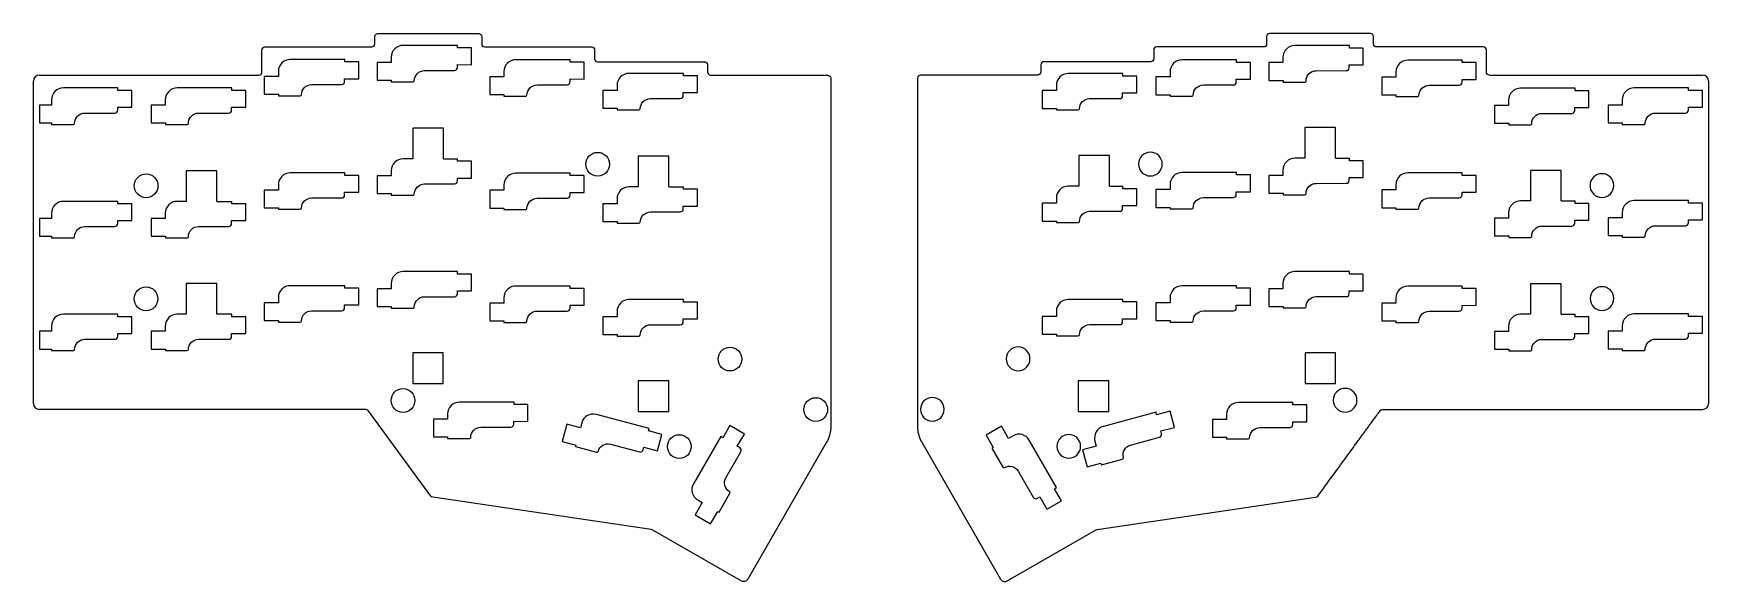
# Model space of a CAD drawing. Header units: millimetres. Extents: x -141 to 141, y -59 to 33.
import ezdxf

# ---------------------------------------------------------------- set-up
doc = ezdxf.new("R2010")
doc.units = ezdxf.units.MM
doc.layers.get('0').update_dxf_attribs({"linetype": 'CONTINUOUS'})

msp = doc.modelspace()

# ---------------------------------------------------------------- linework, layer by layer
for p, q in [((-83.64, 31.38), (-83.64, 32.63)), ((-83.14, 33.13), (-66.14, 33.13)), ((-69.69, 31.13), (-78.87, 31.13)), ((-69.69, 30.71), (-69.69, 31.13)), ((-65.64, 32.63), (-65.64, 31.38)), ((66.5, 32.63), (66.5, 31.38)), ((84, 33.13), (67, 33.13)), ((80.43, 31.11), (71.25, 31.11)), ((80.43, 30.69), (80.43, 31.11)), ((84.5, 31.38), (84.5, 32.63)), ((-102.64, 26.63), (-102.64, 30.38)), ((-102.14, 30.88), (-84.14, 30.88)), ((-88.69, 28.76), (-97.87, 28.76)), ((-88.69, 28.35), (-88.69, 28.76)), ((-86.34, 28.35), (-88.69, 28.35)), ((-86.34, 25.52), (-86.34, 28.35)), ((-80.87, 28.25), (-83.25, 28.25)), ((-83.25, 28.25), (-83.25, 25.27)), ((-80.87, 29.13), (-80.87, 28.25)), ((-67.34, 30.71), (-69.69, 30.71)), ((-67.34, 27.89), (-67.34, 30.71)), ((-65.14, 30.88), (-47.13, 30.88)), ((-50.73, 28.72), (-59.91, 28.72)), ((-50.73, 28.3), (-50.73, 28.72)), ((-48.38, 28.3), (-50.73, 28.3)), ((-48.38, 25.47), (-48.38, 28.3)), ((-46.63, 30.38), (-46.63, 28.88)), ((-46.13, 28.38), (-28.13, 28.38)), ((47, 28.38), (28.99, 28.38)), ((47.5, 30.38), (47.5, 28.88)), ((66, 30.88), (48, 30.88)), ((61.43, 28.7), (52.25, 28.7)), ((61.43, 28.28), (61.43, 28.7)), ((63.78, 28.28), (61.43, 28.28)), ((63.78, 25.46), (63.78, 28.28)), ((69.25, 28.23), (66.87, 28.23)), ((66.87, 28.23), (66.87, 25.24)), ((69.25, 29.11), (69.25, 28.23)), ((82.78, 30.69), (80.43, 30.69)), ((82.78, 27.86), (82.78, 30.69)), ((103, 30.88), (85, 30.88)), ((99.44, 28.65), (90.26, 28.65)), ((99.44, 28.23), (99.44, 28.65)), ((101.78, 28.23), (99.44, 28.23)), ((101.78, 25.41), (101.78, 28.23)), ((103.5, 26.63), (103.5, 30.38)), ((-140.09, 26.13), (-103.14, 26.13)), ((-102.25, 25.88), (-102.25, 22.9)), ((-99.87, 25.88), (-102.25, 25.88)), ((-99.87, 26.76), (-99.87, 25.88)), ((-88.73, 25.53), (-86.34, 25.52)), ((-88.72, 25.05), (-88.73, 25.53)), ((-75.26, 26.9), (-70.21, 26.91)), ((-69.72, 27.42), (-69.72, 27.9)), ((-69.72, 27.9), (-67.34, 27.89)), ((-64.29, 25.84), (-64.29, 22.85)), ((-61.91, 25.84), (-64.29, 25.84)), ((-61.91, 26.72), (-61.91, 25.84)), ((-50.76, 25), (-50.76, 25.48)), ((-50.76, 25.48), (-48.38, 25.47)), ((-31.67, 26.42), (-40.85, 26.42)), ((-31.67, 26), (-31.67, 26.42)), ((-29.32, 26), (-31.67, 26)), ((-29.32, 23.18), (-29.32, 26)), ((-27.63, 27.88), (-27.63, 26.65)), ((-27.13, 26.12), (-7.38, 26.12)), ((-6.88, 25.62), (-6.88, -33.34)), ((7.74, 25.62), (7.74, -33.34)), ((27.99, 26.12), (8.24, 26.12)), ((28.49, 27.88), (28.49, 26.65)), ((42.28, 26.4), (33.1, 26.4)), ((42.28, 25.98), (42.28, 26.4)), ((44.63, 25.98), (42.28, 25.98)), ((44.63, 23.16), (44.63, 25.98)), ((50.25, 25.82), (47.87, 25.82)), ((47.87, 25.82), (47.87, 22.84)), ((50.25, 26.7), (50.25, 25.82)), ((61.39, 25.47), (63.78, 25.46)), ((61.4, 24.99), (61.39, 25.47)), ((74.86, 26.88), (79.91, 26.89)), ((80.4, 27.88), (82.78, 27.86)), ((80.4, 27.39), (80.4, 27.88)), ((88.26, 25.77), (85.88, 25.77)), ((85.88, 25.77), (85.88, 22.79)), ((88.26, 26.65), (88.26, 25.77)), ((99.41, 24.94), (99.4, 25.42)), ((99.4, 25.42), (101.78, 25.41)), ((104, 26.13), (139.89, 26.13)), ((-141.09, -29.12), (-141.09, 25.13)), ((-126.88, 23.97), (-136.06, 23.97)), ((-126.88, 23.55), (-126.88, 23.97)), ((-124.54, 23.55), (-126.88, 23.55)), ((-124.54, 20.73), (-124.54, 23.55)), ((-107.72, 23.97), (-116.9, 23.97)), ((-107.72, 23.55), (-107.72, 23.97)), ((-105.37, 23.55), (-107.72, 23.55)), ((-105.37, 20.73), (-105.37, 23.55)), ((-102.25, 22.9), (-99.86, 22.9)), ((-99.86, 22.9), (-99.86, 22.63)), ((-99.86, 22.63), (-96.18, 22.63)), ((-94.27, 24.54), (-89.22, 24.55)), ((-83.25, 25.27), (-80.86, 25.27)), ((-80.86, 25.27), (-80.86, 25)), ((-80.86, 25), (-77.18, 25)), ((-64.29, 22.85), (-61.9, 22.85)), ((-61.9, 22.85), (-61.9, 22.58)), ((-61.9, 22.58), (-58.22, 22.58)), ((-56.3, 24.49), (-51.26, 24.5)), ((-42.85, 23.54), (-45.23, 23.54)), ((-45.23, 23.54), (-45.23, 20.56)), ((-42.85, 24.42), (-42.85, 23.54)), ((-31.7, 23.19), (-29.32, 23.18)), ((-31.7, 22.71), (-31.7, 23.19)), ((28.72, 23.52), (28.72, 20.54)), ((31.1, 23.52), (28.72, 23.52)), ((31.1, 24.4), (31.1, 23.52)), ((42.25, 22.69), (42.25, 23.17)), ((42.25, 23.17), (44.63, 23.16)), ((47.87, 22.84), (50.26, 22.84)), ((50.26, 22.84), (50.26, 22.57)), ((50.26, 22.57), (53.94, 22.57)), ((55.85, 24.48), (60.9, 24.48)), ((66.87, 25.24), (69.26, 25.24)), ((69.26, 25.24), (69.26, 24.97)), ((69.26, 24.97), (72.94, 24.97)), ((85.88, 22.79), (88.27, 22.79)), ((88.27, 22.79), (88.27, 22.52)), ((93.86, 24.43), (98.91, 24.43)), ((118.42, 23.92), (109.24, 23.92)), ((118.42, 23.5), (118.42, 23.92)), ((120.77, 23.5), (118.42, 23.5)), ((120.77, 20.67), (120.77, 23.5)), ((137.54, 23.97), (128.36, 23.97)), ((137.54, 23.55), (137.54, 23.97)), ((139.89, 23.55), (137.54, 23.55)), ((139.89, 20.73), (139.89, 23.55)), ((140.89, 25.13), (140.89, -29.12)), ((-140.09, 21.09), (-140.09, 18.11)), ((-138.06, 21.09), (-140.09, 21.09)), ((-138.06, 21.97), (-138.06, 21.09)), ((-132.46, 19.74), (-127.41, 19.75)), ((-126.91, 20.26), (-126.92, 20.74)), ((-126.92, 20.74), (-124.54, 20.73)), ((-118.9, 21.09), (-121.28, 21.09)), ((-121.28, 21.09), (-121.28, 18.11)), ((-118.9, 21.97), (-118.9, 21.09)), ((-113.29, 19.74), (-108.25, 19.75)), ((-107.75, 20.26), (-107.75, 20.74)), ((-107.75, 20.74), (-105.37, 20.73)), ((-45.23, 20.56), (-42.84, 20.56)), ((-42.84, 20.56), (-42.84, 20.28)), ((-42.84, 20.28), (-39.16, 20.28)), ((-37.24, 22.19), (-32.2, 22.2)), ((28.72, 20.54), (31.11, 20.54)), ((31.11, 20.54), (31.11, 20.27)), ((31.11, 20.27), (34.79, 20.27)), ((36.71, 22.18), (41.75, 22.18)), ((88.27, 22.52), (91.95, 22.52)), ((107.24, 21.04), (104.86, 21.04)), ((104.86, 21.04), (104.86, 18.05)), ((107.24, 21.92), (107.24, 21.04)), ((118.39, 20.2), (118.39, 20.69)), ((118.39, 20.69), (120.77, 20.67)), ((126.36, 21.09), (123.98, 21.09)), ((123.98, 21.09), (123.98, 18.11)), ((126.36, 21.97), (126.36, 21.09)), ((131.97, 19.74), (137.02, 19.75)), ((137.51, 20.26), (137.51, 20.74)), ((137.51, 20.74), (139.89, 20.73)), ((-140.09, 18.11), (-138.05, 18.11)), ((-138.05, 18.11), (-138.05, 17.84)), ((-138.05, 17.84), (-134.37, 17.84)), ((-121.28, 18.11), (-118.89, 18.11)), ((-118.89, 18.11), (-118.89, 17.84)), ((-118.89, 17.84), (-115.21, 17.84)), ((-77.23, 17.2), (-77.23, 12.05)), ((-72.08, 17.2), (-77.23, 17.2)), ((-72.08, 12.05), (-72.08, 17.2)), ((72.95, 17.3), (72.95, 12.15)), ((78.1, 17.3), (72.95, 17.3)), ((78.1, 12.15), (78.1, 17.3)), ((104.86, 18.05), (107.25, 18.05)), ((107.25, 18.05), (107.25, 17.78)), ((107.25, 17.78), (110.93, 17.78)), ((112.85, 19.69), (117.89, 19.7)), ((123.98, 18.11), (126.37, 18.11)), ((126.37, 18.11), (126.37, 17.84)), ((126.37, 17.84), (130.05, 17.84)), ((-77.23, 12.05), (-78.87, 12.05)), ((-72.08, 12.05), (-69.69, 12.05)), ((-69.69, 11.63), (-69.69, 12.05)), ((-67.34, 11.63), (-69.69, 11.63)), ((-67.34, 8.81), (-67.34, 11.63)), ((-34.13, 12.49), (-39.28, 12.49)), ((-39.28, 12.49), (-39.28, 7.34)), ((-34.13, 7.34), (-34.13, 12.49)), ((34.89, 12.59), (34.89, 7.44)), ((40.04, 12.59), (34.89, 12.59)), ((40.04, 7.44), (40.04, 12.59)), ((72.95, 12.15), (71.25, 12.15)), ((78.1, 12.15), (80.43, 12.15)), ((80.43, 11.73), (80.43, 12.15)), ((82.78, 11.73), (80.43, 11.73)), ((82.78, 8.91), (82.78, 11.73)), ((-115.39, 10.04), (-115.39, 4.89)), ((-110.24, 10.04), (-115.39, 10.04)), ((-110.24, 4.89), (-110.24, 10.04)), ((-88.69, 9.68), (-97.87, 9.68)), ((-88.69, 9.26), (-88.69, 9.68)), ((-86.34, 9.26), (-88.69, 9.26)), ((-86.34, 6.44), (-86.34, 9.26)), ((-83.25, 9.17), (-83.25, 6.19)), ((-80.87, 9.17), (-83.25, 9.17)), ((-80.87, 10.05), (-80.87, 9.17)), ((-69.72, 8.82), (-67.34, 8.81)), ((-69.72, 8.34), (-69.72, 8.82)), ((-50.73, 9.64), (-59.91, 9.64)), ((-50.73, 9.22), (-50.73, 9.64)), ((-48.38, 9.22), (-50.73, 9.22)), ((-48.38, 6.39), (-48.38, 9.22)), ((61.43, 9.74), (52.25, 9.74)), ((61.43, 9.33), (61.43, 9.74)), ((63.78, 9.33), (61.43, 9.33)), ((63.78, 6.5), (63.78, 9.33)), ((66.87, 9.27), (66.87, 6.29)), ((69.25, 9.27), (66.87, 9.27)), ((69.25, 10.15), (69.25, 9.27)), ((80.4, 8.44), (80.4, 8.92)), ((80.4, 8.92), (82.78, 8.91)), ((99.44, 9.69), (90.26, 9.69)), ((99.44, 9.27), (99.44, 9.69)), ((101.78, 9.27), (99.44, 9.27)), ((101.78, 6.45), (101.78, 9.27)), ((116.07, 10.11), (110.92, 10.11)), ((110.92, 10.11), (110.92, 4.96)), ((116.07, 4.96), (116.07, 10.11)), ((-102.25, 6.8), (-102.25, 3.82)), ((-99.87, 6.8), (-102.25, 6.8)), ((-99.87, 7.68), (-99.87, 6.8)), ((-88.73, 6.45), (-86.34, 6.44)), ((-88.72, 5.97), (-88.73, 6.45)), ((-83.25, 6.19), (-80.86, 6.19)), ((-80.86, 6.19), (-80.86, 5.92)), ((-80.86, 5.92), (-77.18, 5.92)), ((-75.26, 7.82), (-70.21, 7.83)), ((-61.91, 6.76), (-64.29, 6.76)), ((-64.29, 6.76), (-64.29, 3.77)), ((-61.91, 7.64), (-61.91, 6.76)), ((-50.76, 6.4), (-48.38, 6.39)), ((-50.76, 5.92), (-50.76, 6.4)), ((-39.28, 7.34), (-40.85, 7.34)), ((-34.13, 7.34), (-31.67, 7.34)), ((-31.67, 6.92), (-31.67, 7.34)), ((-29.32, 6.92), (-31.67, 6.92)), ((-29.32, 4.1), (-29.32, 6.92)), ((34.89, 7.44), (33.1, 7.44)), ((40.04, 7.44), (42.28, 7.44)), ((42.28, 7.02), (42.28, 7.44)), ((44.63, 7.02), (42.28, 7.02)), ((44.63, 4.2), (44.63, 7.02)), ((50.25, 6.86), (47.87, 6.86)), ((47.87, 6.86), (47.87, 3.88)), ((50.25, 7.74), (50.25, 6.86)), ((61.4, 6.03), (61.39, 6.51)), ((61.39, 6.51), (63.78, 6.5)), ((66.87, 6.29), (69.26, 6.29)), ((69.26, 6.29), (69.26, 6.01)), ((69.26, 6.01), (72.94, 6.01)), ((74.86, 7.92), (79.91, 7.93)), ((88.26, 6.81), (85.88, 6.81)), ((85.88, 6.81), (85.88, 3.83)), ((88.26, 7.69), (88.26, 6.81)), ((99.4, 6.46), (101.78, 6.45)), ((99.41, 5.98), (99.4, 6.46)), ((-138.06, 2.89), (-138.06, 2.01)), ((-126.88, 4.89), (-136.06, 4.89)), ((-126.88, 4.47), (-126.88, 4.89)), ((-124.54, 4.47), (-126.88, 4.47)), ((-124.54, 1.65), (-124.54, 4.47)), ((-118.9, 2.89), (-118.9, 2.01)), ((-115.39, 4.89), (-116.9, 4.89)), ((-110.24, 4.89), (-107.72, 4.89)), ((-107.72, 4.47), (-107.72, 4.89)), ((-105.37, 4.47), (-107.72, 4.47)), ((-105.37, 1.65), (-105.37, 4.47)), ((-102.25, 3.82), (-99.86, 3.82)), ((-99.86, 3.82), (-99.86, 3.55)), ((-99.86, 3.55), (-96.18, 3.55)), ((-94.27, 5.46), (-89.22, 5.47)), ((-64.29, 3.77), (-61.9, 3.77)), ((-61.9, 3.77), (-61.9, 3.5)), ((-61.9, 3.5), (-58.22, 3.5)), ((-56.3, 5.41), (-51.26, 5.42)), ((-45.23, 4.46), (-45.23, 1.48)), ((-42.85, 4.46), (-45.23, 4.46)), ((-42.85, 5.34), (-42.85, 4.46)), ((-37.24, 3.11), (-32.2, 3.12)), ((-31.7, 3.63), (-31.7, 4.11)), ((-31.7, 4.11), (-29.32, 4.1)), ((28.72, 4.56), (28.72, 1.58)), ((31.1, 4.56), (28.72, 4.56)), ((31.1, 5.44), (31.1, 4.56)), ((36.71, 3.22), (41.75, 3.22)), ((42.25, 4.21), (44.63, 4.2)), ((42.25, 3.73), (42.25, 4.21)), ((47.87, 3.88), (50.26, 3.88)), ((50.26, 3.88), (50.26, 3.61)), ((50.26, 3.61), (53.94, 3.61)), ((55.85, 5.52), (60.9, 5.53)), ((85.88, 3.83), (88.27, 3.83)), ((88.27, 3.83), (88.27, 3.56)), ((88.27, 3.56), (91.95, 3.56)), ((93.86, 5.47), (98.91, 5.48)), ((107.24, 2.96), (107.24, 2.08)), ((110.92, 4.96), (109.24, 4.96)), ((116.07, 4.96), (118.42, 4.96)), ((118.42, 4.54), (118.42, 4.96)), ((120.77, 4.54), (118.42, 4.54)), ((120.77, 1.72), (120.77, 4.54)), ((126.36, 3.01), (126.36, 2.13)), ((137.54, 5.01), (128.36, 5.01)), ((137.54, 4.59), (137.54, 5.01)), ((139.89, 4.59), (137.54, 4.59)), ((139.89, 1.77), (139.89, 4.59)), ((-140.09, 2.01), (-140.09, -0.97)), ((-138.06, 2.01), (-140.09, 2.01)), ((-132.46, 0.66), (-127.41, 0.67)), ((-126.92, 1.66), (-124.54, 1.65)), ((-126.91, 1.18), (-126.92, 1.66)), ((-118.9, 2.01), (-121.28, 2.01)), ((-121.28, 2.01), (-121.28, -0.97)), ((-113.29, 0.66), (-108.25, 0.67)), ((-107.75, 1.18), (-107.75, 1.66)), ((-107.75, 1.66), (-105.37, 1.65)), ((-45.23, 1.48), (-42.84, 1.48)), ((-42.84, 1.48), (-42.84, 1.2)), ((-42.84, 1.2), (-39.16, 1.2)), ((28.72, 1.58), (31.11, 1.58)), ((31.11, 1.58), (31.11, 1.31)), ((31.11, 1.31), (34.79, 1.31)), ((104.86, 2.08), (104.86, -0.9)), ((107.24, 2.08), (104.86, 2.08)), ((112.85, 0.73), (117.89, 0.74)), ((118.39, 1.73), (120.77, 1.72)), ((118.39, 1.25), (118.39, 1.73)), ((123.98, 2.13), (123.98, -0.85)), ((126.36, 2.13), (123.98, 2.13)), ((131.97, 0.79), (137.02, 0.79)), ((137.51, 1.3), (137.51, 1.78)), ((137.51, 1.78), (139.89, 1.77)), ((-140.09, -0.97), (-138.05, -0.97)), ((-138.05, -0.97), (-138.05, -1.24)), ((-138.05, -1.24), (-134.37, -1.24)), ((-121.28, -0.97), (-118.89, -0.97)), ((-118.89, -0.97), (-118.89, -1.24)), ((-118.89, -1.24), (-115.21, -1.24)), ((104.86, -0.9), (107.25, -0.9)), ((107.25, -0.9), (107.25, -1.18)), ((107.25, -1.18), (110.93, -1.18)), ((123.98, -0.85), (126.37, -0.85)), ((126.37, -0.85), (126.37, -1.12)), ((126.37, -1.12), (130.05, -1.12)), ((-69.69, -6.93), (-78.87, -6.93)), ((-69.69, -7.35), (-69.69, -6.93)), ((-67.34, -7.35), (-69.69, -7.35)), ((-67.34, -10.18), (-67.34, -7.35)), ((80.43, -6.92), (71.25, -6.92)), ((80.43, -7.34), (80.43, -6.92)), ((82.78, -7.34), (80.43, -7.34)), ((82.78, -10.16), (82.78, -7.34)), ((-115.4, -8.94), (-115.4, -14.09)), ((-110.25, -8.94), (-115.4, -8.94)), ((-110.25, -14.09), (-110.25, -8.94)), ((-88.69, -9.3), (-97.87, -9.3)), ((-88.69, -9.72), (-88.69, -9.3)), ((-86.34, -9.72), (-88.69, -9.72)), ((-86.34, -12.54), (-86.34, -9.72)), ((-83.25, -9.81), (-83.25, -12.8)), ((-80.87, -9.81), (-83.25, -9.81)), ((-80.87, -8.93), (-80.87, -9.81)), ((-75.26, -11.16), (-70.21, -11.15)), ((-69.72, -10.16), (-67.34, -10.18)), ((-69.72, -10.65), (-69.72, -10.16)), ((-50.73, -9.35), (-59.91, -9.35)), ((-50.73, -9.77), (-50.73, -9.35)), ((-48.38, -9.77), (-50.73, -9.77)), ((-48.38, -12.59), (-48.38, -9.77)), ((61.43, -9.32), (52.25, -9.32)), ((61.43, -9.74), (61.43, -9.32)), ((63.78, -9.74), (61.43, -9.74)), ((63.78, -12.56), (63.78, -9.74)), ((69.25, -9.8), (66.87, -9.8)), ((66.87, -9.8), (66.87, -12.78)), ((69.25, -8.92), (69.25, -9.8)), ((74.86, -11.14), (79.91, -11.14)), ((80.4, -10.15), (82.78, -10.16)), ((80.4, -10.63), (80.4, -10.15)), ((99.44, -9.37), (90.26, -9.37)), ((99.44, -9.79), (99.44, -9.37)), ((101.78, -9.79), (99.44, -9.79)), ((101.78, -12.61), (101.78, -9.79)), ((110.93, -8.96), (110.93, -14.11)), ((116.08, -8.96), (110.93, -8.96)), ((116.08, -14.11), (116.08, -8.96)), ((-126.88, -14.09), (-136.06, -14.09)), ((-126.88, -14.51), (-126.88, -14.09)), ((-115.4, -14.09), (-116.9, -14.09)), ((-107.72, -14.09), (-110.25, -14.09)), ((-107.72, -14.51), (-107.72, -14.09)), ((-99.87, -12.18), (-102.25, -12.18)), ((-102.25, -12.18), (-102.25, -15.16)), ((-99.87, -11.3), (-99.87, -12.18)), ((-94.27, -13.53), (-89.22, -13.52)), ((-88.73, -12.53), (-86.34, -12.54)), ((-88.72, -13.01), (-88.73, -12.53)), ((-83.25, -12.8), (-80.86, -12.8)), ((-80.86, -12.8), (-80.86, -13.07)), ((-80.86, -13.07), (-77.18, -13.07)), ((-64.29, -12.23), (-64.29, -15.21)), ((-61.91, -12.23), (-64.29, -12.23)), ((-61.91, -11.35), (-61.91, -12.23)), ((-56.3, -13.57), (-51.26, -13.57)), ((-50.76, -12.58), (-48.38, -12.59)), ((-50.76, -13.06), (-50.76, -12.58)), ((-42.85, -13.64), (-42.85, -14.52)), ((-31.67, -11.64), (-40.85, -11.64)), ((-31.67, -12.06), (-31.67, -11.64)), ((-29.32, -12.06), (-31.67, -12.06)), ((-29.32, -14.89), (-29.32, -12.06)), ((31.1, -13.62), (31.1, -14.5)), ((42.28, -11.62), (33.1, -11.62)), ((42.28, -12.04), (42.28, -11.62)), ((44.63, -12.04), (42.28, -12.04)), ((44.63, -14.86), (44.63, -12.04)), ((50.25, -12.2), (47.87, -12.2)), ((47.87, -12.2), (47.87, -15.18)), ((50.25, -11.32), (50.25, -12.2)), ((55.85, -13.55), (60.9, -13.54)), ((61.39, -12.55), (63.78, -12.56)), ((61.4, -13.03), (61.39, -12.55)), ((66.87, -12.78), (69.26, -12.78)), ((69.26, -12.78), (69.26, -13.05)), ((69.26, -13.05), (72.94, -13.05)), ((85.88, -12.25), (85.88, -15.23)), ((88.26, -12.25), (85.88, -12.25)), ((88.26, -11.37), (88.26, -12.25)), ((93.86, -13.6), (98.91, -13.59)), ((99.4, -12.6), (101.78, -12.61)), ((99.41, -13.08), (99.4, -12.6)), ((137.54, -14.05), (128.36, -14.05)), ((137.54, -14.47), (137.54, -14.05)), ((-138.06, -16.09), (-138.06, -16.97)), ((-124.54, -14.51), (-126.88, -14.51)), ((-124.54, -17.34), (-124.54, -14.51)), ((-118.9, -16.09), (-118.9, -16.97)), ((-105.37, -14.51), (-107.72, -14.51)), ((-105.37, -17.34), (-105.37, -14.51)), ((-102.25, -15.16), (-99.86, -15.16)), ((-99.86, -15.16), (-99.86, -15.43)), ((-99.86, -15.43), (-96.18, -15.43)), ((-64.29, -15.21), (-61.9, -15.21)), ((-61.9, -15.21), (-61.9, -15.48)), ((-61.9, -15.48), (-58.22, -15.48)), ((-45.23, -14.52), (-45.23, -17.51)), ((-42.85, -14.52), (-45.23, -14.52)), ((-37.24, -15.87), (-32.2, -15.86)), ((-31.7, -14.88), (-29.32, -14.89)), ((-31.7, -15.36), (-31.7, -14.88)), ((28.72, -14.5), (28.72, -17.48)), ((31.1, -14.5), (28.72, -14.5)), ((36.71, -15.85), (41.75, -15.84)), ((42.25, -15.33), (42.25, -14.85)), ((42.25, -14.85), (44.63, -14.86)), ((47.87, -15.18), (50.26, -15.18)), ((50.26, -15.18), (50.26, -15.46)), ((50.26, -15.46), (53.94, -15.46)), ((85.88, -15.23), (88.27, -15.23)), ((88.27, -15.23), (88.27, -15.51)), ((88.27, -15.51), (91.95, -15.51)), ((107.24, -16.11), (107.24, -16.99)), ((110.93, -14.11), (109.24, -14.11)), ((116.08, -14.11), (118.42, -14.11)), ((118.42, -14.53), (118.42, -14.11)), ((120.77, -14.53), (118.42, -14.53)), ((120.77, -17.35), (120.77, -14.53)), ((126.36, -16.05), (126.36, -16.93)), ((139.89, -14.47), (137.54, -14.47)), ((139.89, -17.3), (139.89, -14.47)), ((-140.09, -16.97), (-140.09, -19.95)), ((-138.06, -16.97), (-140.09, -16.97)), ((-132.46, -18.32), (-127.41, -18.31)), ((-126.91, -17.81), (-126.92, -17.32)), ((-126.92, -17.32), (-124.54, -17.34)), ((-121.28, -16.97), (-121.28, -19.95)), ((-118.9, -16.97), (-121.28, -16.97)), ((-113.29, -18.32), (-108.25, -18.31)), ((-107.75, -17.32), (-105.37, -17.34)), ((-107.75, -17.81), (-107.75, -17.32)), ((-45.23, -17.51), (-42.84, -17.51)), ((-42.84, -17.51), (-42.84, -17.78)), ((-42.84, -17.78), (-39.16, -17.78)), ((28.72, -17.48), (31.11, -17.48)), ((31.11, -17.48), (31.11, -17.76)), ((31.11, -17.76), (34.79, -17.76)), ((104.86, -16.99), (104.86, -19.97)), ((107.24, -16.99), (104.86, -16.99)), ((112.85, -18.33), (117.89, -18.33)), ((118.39, -17.34), (120.77, -17.35)), ((118.39, -17.82), (118.39, -17.34)), ((123.98, -16.93), (123.98, -19.91)), ((126.36, -16.93), (123.98, -16.93)), ((131.97, -18.28), (137.02, -18.27)), ((137.51, -17.77), (137.51, -17.28)), ((137.51, -17.28), (139.89, -17.3)), ((-140.09, -19.95), (-138.05, -19.95)), ((-138.05, -19.95), (-138.05, -20.23)), ((-138.05, -20.23), (-134.37, -20.23)), ((-121.28, -19.95), (-118.89, -19.95)), ((-118.89, -19.95), (-118.89, -20.23)), ((-118.89, -20.23), (-115.21, -20.23)), ((104.86, -19.97), (107.25, -19.97)), ((107.25, -19.97), (107.25, -20.24)), ((107.25, -20.24), (110.93, -20.24)), ((123.98, -19.91), (126.37, -19.91)), ((126.37, -19.91), (126.37, -20.19)), ((126.37, -20.19), (130.05, -20.19)), ((-85.14, -30.12), (-140.09, -30.12)), ((-84.78, -30.27), (-74.24, -44.72)), ((-71.38, -30.89), (-71.38, -31.77)), ((-60.2, -28.89), (-69.38, -28.89)), ((-60.2, -29.31), (-60.2, -28.89)), ((-57.85, -29.31), (-60.2, -29.31)), ((-57.85, -32.13), (-57.85, -29.31)), ((-37.47, -33.33), (-46.34, -30.96)), ((47.88, -30.6), (39.02, -32.98)), ((47.99, -31.01), (47.88, -30.6)), ((50.26, -30.4), (47.99, -31.01)), ((50.99, -33.13), (50.26, -30.4)), ((59.75, -30.95), (59.75, -31.83)), ((70.93, -28.95), (61.75, -28.95)), ((70.93, -29.37), (70.93, -28.95)), ((73.28, -29.37), (70.93, -29.37)), ((73.28, -32.19), (73.28, -29.37)), ((86, -30.12), (139.89, -30.12)), ((-73.76, -31.77), (-73.76, -34.75)), ((-71.38, -31.77), (-73.76, -31.77)), ((-65.77, -33.11), (-60.73, -33.11)), ((-60.23, -32.12), (-57.85, -32.13)), ((-60.23, -32.6), (-60.23, -32.12)), ((-51.32, -32.61), (-52.09, -35.49)), ((-49.02, -33.22), (-51.32, -32.61)), ((-48.79, -32.37), (-49.02, -33.22)), ((-37.58, -33.74), (-37.47, -33.33)), ((-35.32, -34.35), (-37.58, -33.74)), ((-23.87, -32.84), (-25.04, -34.88)), ((-21.42, -34.26), (-23.87, -32.84)), ((21.87, -32.93), (19.28, -34.42)), ((23.06, -35), (21.87, -32.93)), ((48.69, -33.73), (50.99, -33.13)), ((48.82, -34.19), (48.69, -33.73)), ((59.75, -31.83), (57.37, -31.83)), ((57.37, -31.83), (57.37, -34.81)), ((65.36, -33.18), (70.4, -33.17)), ((70.9, -32.66), (70.9, -32.18)), ((70.9, -32.18), (73.28, -32.19)), ((-73.76, -34.75), (-71.37, -34.75)), ((-71.37, -34.75), (-71.37, -35.02)), ((-71.37, -35.02), (-67.69, -35.02)), ((-52.09, -35.49), (-49.78, -36.11)), ((-49.78, -36.11), (-49.85, -36.37)), ((-49.85, -36.37), (-46.3, -37.32)), ((-43.95, -35.97), (-39.08, -37.27)), ((-38.46, -36.91), (-38.34, -36.45)), ((-38.34, -36.45), (-36.05, -37.07)), ((-36.05, -37.07), (-35.32, -34.35)), ((-25.4, -34.67), (-29.99, -42.62)), ((-25.04, -34.88), (-25.4, -34.67)), ((-22.62, -36.31), (-21.42, -34.26)), ((-22.2, -36.55), (-22.62, -36.31)), ((-7.6, -35.64), (-20.83, -58.68)), ((8.46, -35.64), (21.69, -58.68)), ((19.28, -34.42), (20.48, -36.5)), ((20.48, -36.5), (20.24, -36.63)), ((20.24, -36.63), (22.08, -39.82)), ((23.82, -34.56), (23.06, -35)), ((31.14, -43.24), (26.55, -35.29)), ((37.83, -36.28), (35.53, -36.89)), ((37.6, -35.43), (37.83, -36.28)), ((43.59, -36.13), (48.47, -34.81)), ((57.37, -34.81), (59.76, -34.81)), ((59.76, -34.81), (59.76, -35.09)), ((59.76, -35.09), (63.44, -35.09)), ((-24.53, -41.61), (-22.01, -37.23)), ((35.53, -36.89), (36.3, -39.77)), ((36.3, -39.77), (38.61, -39.15)), ((38.61, -39.15), (38.68, -39.42)), ((38.68, -39.42), (42.24, -38.46)), ((24.69, -40.52), (27.22, -44.89)), ((-37.09, -50.34), (-73.89, -44.87)), ((-25.68, -47.41), (-23.84, -44.22)), ((27.91, -45.07), (28.33, -44.82)), ((28.33, -44.82), (29.51, -46.89)), ((30.78, -43.45), (31.14, -43.24)), ((31.95, -45.48), (30.78, -43.45)), ((37.95, -50.34), (74.75, -44.87)), ((-28.5, -45.79), (-29.69, -47.85)), ((-29.69, -47.85), (-27.11, -49.34)), ((-29.26, -45.35), (-28.5, -45.79)), ((-27.11, -49.34), (-25.91, -47.27)), ((-25.91, -47.27), (-25.68, -47.41)), ((29.51, -46.89), (31.95, -45.48)), ((-22.06, -58.91), (-36.81, -50.42)), ((22.92, -58.91), (37.67, -50.42))]:
    msp.add_line(p, q)
for points in [[(-77.25, -25.75), (-72.1, -25.75), (-72.1, -20.6), (-77.25, -20.6)], [(78.12, -25.74), (78.12, -20.59), (72.97, -20.59), (72.97, -25.74)], [(-34.12, -25.32), (-39.27, -25.32), (-39.27, -30.47), (-34.12, -30.47)], [(39.95, -25.29), (34.8, -25.29), (34.8, -30.44), (39.95, -30.44)]]:
    msp.add_lwpolyline(points, close=True)
for centre, start, end in [((-140.09, 25.13), 90, 180), ((139.89, 25.13), 0, 90), ((-140.09, -29.12), 180, 270), ((139.89, -29.12), -90, 0)]:
    msp.add_arc(centre, 1, start, end)
for points, degree in [([(-84.14, 30.88), (-83.86, 30.88), (-83.64, 31.11), (-83.64, 31.38)], 3), ([(-83.64, 32.63), (-83.64, 32.91), (-83.41, 33.13), (-83.14, 33.13)], 3), ([(-78.87, 31.13), (-79.97, 31.13), (-80.87, 30.24), (-80.87, 29.13)], 3), ([(-66.14, 33.13), (-65.86, 33.13), (-65.64, 32.91), (-65.64, 32.63)], 3), ([(-65.64, 31.38), (-65.64, 31.11), (-65.41, 30.88), (-65.14, 30.88)], 3), ([(66.5, 31.38), (66.5, 31.1), (66.27, 30.88), (66, 30.88)], 3), ([(67, 33.13), (66.72, 33.13), (66.5, 32.91), (66.5, 32.63)], 3), ([(71.25, 31.11), (70.15, 31.11), (69.25, 30.21), (69.25, 29.11)], 3), ([(84.5, 32.63), (84.5, 32.91), (84.27, 33.13), (84, 33.13)], 3), ([(85, 30.88), (84.72, 30.88), (84.5, 31.1), (84.5, 31.38)], 3), ([(-102.64, 30.38), (-102.64, 30.66), (-102.41, 30.88), (-102.14, 30.88)], 3), ([(-97.87, 28.76), (-98.98, 28.76), (-99.87, 27.87), (-99.87, 26.76)], 3), ([(-59.91, 28.72), (-61.01, 28.72), (-61.91, 27.82), (-61.91, 26.72)], 3), ([(-47.13, 30.88), (-46.86, 30.88), (-46.63, 30.66), (-46.63, 30.38)], 3), ([(-46.63, 28.88), (-46.63, 28.61), (-46.41, 28.38), (-46.13, 28.38)], 3), ([(-28.13, 28.38), (-27.86, 28.38), (-27.63, 28.16), (-27.63, 27.88)], 3), ([(28.99, 28.38), (28.72, 28.38), (28.49, 28.16), (28.49, 27.88)], 3), ([(47.5, 28.88), (47.5, 28.6), (47.27, 28.38), (47, 28.38)], 3), ([(48, 30.88), (47.72, 30.88), (47.5, 30.66), (47.5, 30.38)], 3), ([(52.25, 28.7), (51.14, 28.7), (50.25, 27.81), (50.25, 26.7)], 3), ([(90.26, 28.65), (89.15, 28.65), (88.26, 27.76), (88.26, 26.65)], 3), ([(103.5, 30.38), (103.5, 30.66), (103.28, 30.88), (103, 30.88)], 3), ([(-103.14, 26.13), (-102.86, 26.13), (-102.64, 26.35), (-102.64, 26.63)], 3), ([(-76.98, 25.2), (-76.97, 26.14), (-76.21, 26.9), (-75.26, 26.9)], 3), ([(-70.21, 26.91), (-69.94, 26.91), (-69.71, 27.14), (-69.72, 27.42)], 3), ([(-40.85, 26.42), (-41.95, 26.42), (-42.85, 25.52), (-42.85, 24.42)], 3), ([(-27.63, 26.65), (-27.6, 26.38), (-27.4, 26.16), (-27.13, 26.12)], 3), ([(-7.38, 26.12), (-7.1, 26.12), (-6.88, 25.9), (-6.88, 25.62)], 3), ([(8.24, 26.12), (7.97, 26.12), (7.74, 25.9), (7.74, 25.62)], 3), ([(28.49, 26.65), (28.47, 26.38), (28.26, 26.16), (27.99, 26.12)], 3), ([(33.1, 26.4), (32, 26.4), (31.1, 25.51), (31.1, 24.4)], 3), ([(73.14, 25.17), (73.15, 26.12), (73.91, 26.88), (74.86, 26.88)], 3), ([(79.91, 26.89), (80.18, 26.89), (80.41, 27.12), (80.4, 27.39)], 3), ([(104, 26.13), (103.72, 26.13), (103.5, 26.35), (103.5, 26.63)], 3), ([(-136.06, 23.97), (-137.17, 23.97), (-138.06, 23.08), (-138.06, 21.97)], 3), ([(-116.9, 23.97), (-118, 23.97), (-118.9, 23.08), (-118.9, 21.97)], 3), ([(-96.18, 22.63), (-96.07, 22.63), (-95.98, 22.72), (-95.98, 22.83)], 3), ([(-95.98, 22.83), (-95.98, 23.77), (-95.21, 24.54), (-94.27, 24.54)], 3), ([(-89.22, 24.55), (-88.94, 24.55), (-88.72, 24.77), (-88.72, 25.05)], 3), ([(-77.18, 25), (-77.07, 25), (-76.98, 25.09), (-76.98, 25.2)], 3), ([(-58.22, 22.58), (-58.11, 22.58), (-58.02, 22.67), (-58.02, 22.78)], 3), ([(-58.02, 22.78), (-58.01, 23.73), (-57.25, 24.49), (-56.3, 24.49)], 3), ([(-51.26, 24.5), (-50.98, 24.5), (-50.75, 24.72), (-50.76, 25)], 3), ([(-32.2, 22.2), (-31.92, 22.2), (-31.69, 22.43), (-31.7, 22.71)], 3), ([(41.75, 22.18), (42.03, 22.18), (42.25, 22.41), (42.25, 22.69)], 3), ([(53.94, 22.57), (54.05, 22.57), (54.14, 22.66), (54.14, 22.77)], 3), ([(54.14, 22.77), (54.14, 23.71), (54.91, 24.47), (55.85, 24.48)], 3), ([(60.9, 24.48), (61.18, 24.48), (61.4, 24.71), (61.4, 24.99)], 3), ([(72.94, 24.97), (73.05, 24.97), (73.14, 25.06), (73.14, 25.17)], 3), ([(91.95, 22.52), (92.06, 22.52), (92.15, 22.61), (92.15, 22.72)], 3), ([(92.15, 22.72), (92.15, 23.66), (92.92, 24.42), (93.86, 24.43)], 3), ([(98.91, 24.43), (99.19, 24.43), (99.41, 24.66), (99.41, 24.94)], 3), ([(109.24, 23.92), (108.13, 23.92), (107.24, 23.02), (107.24, 21.92)], 3), ([(128.36, 23.97), (127.26, 23.97), (126.36, 23.08), (126.36, 21.97)], 3), ([(-134.17, 18.04), (-134.17, 18.98), (-133.4, 19.74), (-132.46, 19.74)], 3), ([(-127.41, 19.75), (-127.13, 19.75), (-126.91, 19.98), (-126.91, 20.26)], 3), ([(-115.01, 18.04), (-115, 18.98), (-114.24, 19.74), (-113.29, 19.74)], 3), ([(-108.25, 19.75), (-107.97, 19.75), (-107.74, 19.98), (-107.75, 20.26)], 3), ([(-39.16, 20.28), (-39.05, 20.28), (-38.96, 20.37), (-38.96, 20.48)], 3), ([(-38.96, 20.48), (-38.95, 21.43), (-38.19, 22.19), (-37.24, 22.19)], 3), ([(34.79, 20.27), (34.9, 20.27), (34.99, 20.36), (34.99, 20.47)], 3), ([(34.99, 20.47), (35, 21.41), (35.76, 22.17), (36.71, 22.18)], 3), ([(117.89, 19.7), (118.17, 19.7), (118.39, 19.93), (118.39, 20.2)], 3), ([(130.25, 18.04), (130.26, 18.98), (131.02, 19.74), (131.97, 19.74)], 3), ([(137.02, 19.75), (137.29, 19.75), (137.52, 19.98), (137.51, 20.26)], 3), ([(-134.37, 17.84), (-134.26, 17.84), (-134.17, 17.93), (-134.17, 18.04)], 3), ([(-115.21, 17.84), (-115.1, 17.84), (-115.01, 17.93), (-115.01, 18.04)], 3), ([(110.93, 17.78), (111.04, 17.78), (111.13, 17.87), (111.13, 17.98)], 3), ([(111.13, 17.98), (111.13, 18.93), (111.9, 19.69), (112.85, 19.69)], 3), ([(130.05, 17.84), (130.16, 17.84), (130.25, 17.93), (130.25, 18.04)], 3), ([(-78.87, 12.05), (-79.97, 12.05), (-80.87, 11.16), (-80.87, 10.05)], 3), ([(-48.12, 11.13), (-48.12, 12.23), (-47.22, 13.13), (-46.12, 13.13)], 3), ([(-46.12, 13.13), (-45.01, 13.13), (-44.12, 12.23), (-44.12, 11.13)], 3), ([(46.93, 13.17), (45.83, 13.17), (44.93, 12.28), (44.93, 11.17)], 3), ([(48.93, 11.17), (48.93, 12.28), (48.04, 13.17), (46.93, 13.17)], 3), ([(71.25, 12.15), (70.15, 12.15), (69.25, 11.25), (69.25, 10.15)], 3), ([(-124.14, 7.51), (-124.14, 8.61), (-123.24, 9.51), (-122.14, 9.51)], 3), ([(-122.14, 9.51), (-121.03, 9.51), (-120.14, 8.61), (-120.14, 7.51)], 3), ([(-97.87, 9.68), (-98.98, 9.68), (-99.87, 8.79), (-99.87, 7.68)], 3), ([(-59.91, 9.64), (-61.01, 9.64), (-61.91, 8.74), (-61.91, 7.64)], 3), ([(-46.12, 9.13), (-47.22, 9.13), (-48.12, 10.02), (-48.12, 11.13)], 3), ([(-44.12, 11.13), (-44.12, 10.02), (-45.01, 9.13), (-46.12, 9.13)], 3), ([(44.93, 11.17), (44.93, 10.07), (45.83, 9.17), (46.93, 9.17)], 3), ([(46.93, 9.17), (48.04, 9.17), (48.93, 10.07), (48.93, 11.17)], 3), ([(52.25, 9.74), (51.14, 9.74), (50.25, 8.85), (50.25, 7.74)], 3), ([(90.26, 9.69), (89.15, 9.69), (88.26, 8.8), (88.26, 7.69)], 3), ([(122.95, 9.55), (121.85, 9.55), (120.95, 8.65), (120.95, 7.55)], 3), ([(124.95, 7.55), (124.95, 8.65), (124.06, 9.55), (122.95, 9.55)], 3), ([(-122.14, 5.51), (-123.24, 5.51), (-124.14, 6.4), (-124.14, 7.51)], 3), ([(-120.14, 7.51), (-120.14, 6.4), (-121.03, 5.51), (-122.14, 5.51)], 3), ([(-89.22, 5.47), (-88.94, 5.47), (-88.72, 5.69), (-88.72, 5.97)], 3), ([(-77.18, 5.92), (-77.07, 5.92), (-76.98, 6.01), (-76.98, 6.12)], 3), ([(-76.98, 6.12), (-76.97, 7.06), (-76.21, 7.82), (-75.26, 7.82)], 3), ([(-70.21, 7.83), (-69.94, 7.83), (-69.71, 8.06), (-69.72, 8.34)], 3), ([(-51.26, 5.42), (-50.98, 5.42), (-50.75, 5.64), (-50.76, 5.92)], 3), ([(-40.85, 7.34), (-41.95, 7.34), (-42.85, 6.44), (-42.85, 5.34)], 3), ([(33.1, 7.44), (32, 7.44), (31.1, 6.55), (31.1, 5.44)], 3), ([(60.9, 5.53), (61.18, 5.53), (61.4, 5.75), (61.4, 6.03)], 3), ([(72.94, 6.01), (73.05, 6.01), (73.14, 6.1), (73.14, 6.21)], 3), ([(73.14, 6.21), (73.15, 7.16), (73.91, 7.92), (74.86, 7.92)], 3), ([(79.91, 7.93), (80.18, 7.93), (80.41, 8.16), (80.4, 8.44)], 3), ([(98.91, 5.48), (99.19, 5.48), (99.41, 5.7), (99.41, 5.98)], 3), ([(120.95, 7.55), (120.95, 6.45), (121.85, 5.55), (122.95, 5.55)], 3), ([(122.95, 5.55), (124.06, 5.55), (124.95, 6.45), (124.95, 7.55)], 3), ([(-136.06, 4.89), (-137.17, 4.89), (-138.06, 4), (-138.06, 2.89)], 3), ([(-116.9, 4.89), (-118, 4.89), (-118.9, 4), (-118.9, 2.89)], 3), ([(-96.18, 3.55), (-96.07, 3.55), (-95.98, 3.64), (-95.98, 3.75)], 3), ([(-95.98, 3.75), (-95.98, 4.69), (-95.21, 5.46), (-94.27, 5.46)], 3), ([(-58.22, 3.5), (-58.11, 3.5), (-58.02, 3.59), (-58.02, 3.7)], 3), ([(-58.02, 3.7), (-58.01, 4.64), (-57.25, 5.41), (-56.3, 5.41)], 3), ([(-38.96, 1.4), (-38.95, 2.35), (-38.19, 3.11), (-37.24, 3.11)], 3), ([(-32.2, 3.12), (-31.92, 3.12), (-31.69, 3.35), (-31.7, 3.63)], 3), ([(34.99, 1.51), (35, 2.45), (35.76, 3.22), (36.71, 3.22)], 3), ([(41.75, 3.22), (42.03, 3.23), (42.25, 3.45), (42.25, 3.73)], 3), ([(53.94, 3.61), (54.05, 3.61), (54.14, 3.7), (54.14, 3.81)], 3), ([(54.14, 3.81), (54.14, 4.75), (54.91, 5.52), (55.85, 5.52)], 3), ([(91.95, 3.56), (92.06, 3.56), (92.15, 3.65), (92.15, 3.76)], 3), ([(92.15, 3.76), (92.15, 4.7), (92.92, 5.47), (93.86, 5.47)], 3), ([(109.24, 4.96), (108.13, 4.96), (107.24, 4.06), (107.24, 2.96)], 3), ([(128.36, 5.01), (127.26, 5.01), (126.36, 4.12), (126.36, 3.01)], 3), ([(-134.17, -1.04), (-134.17, -0.1), (-133.4, 0.66), (-132.46, 0.66)], 3), ([(-127.41, 0.67), (-127.13, 0.67), (-126.91, 0.9), (-126.91, 1.18)], 3), ([(-115.01, -1.04), (-115, -0.1), (-114.24, 0.66), (-113.29, 0.66)], 3), ([(-108.25, 0.67), (-107.97, 0.67), (-107.74, 0.9), (-107.75, 1.18)], 3), ([(-39.16, 1.2), (-39.05, 1.2), (-38.96, 1.29), (-38.96, 1.4)], 3), ([(34.79, 1.31), (34.9, 1.31), (34.99, 1.4), (34.99, 1.51)], 3), ([(111.13, -0.98), (111.13, -0.03), (111.9, 0.73), (112.85, 0.73)], 3), ([(117.89, 0.74), (118.17, 0.74), (118.39, 0.97), (118.39, 1.25)], 3), ([(130.25, -0.92), (130.26, 0.02), (131.02, 0.79), (131.97, 0.79)], 3), ([(137.02, 0.79), (137.29, 0.79), (137.52, 1.02), (137.51, 1.3)], 3), ([(-134.37, -1.24), (-134.26, -1.24), (-134.17, -1.15), (-134.17, -1.04)], 3), ([(-115.21, -1.24), (-115.1, -1.24), (-115.01, -1.15), (-115.01, -1.04)], 3), ([(110.93, -1.18), (111.04, -1.18), (111.13, -1.09), (111.13, -0.98)], 3), ([(130.05, -1.12), (130.16, -1.12), (130.25, -1.03), (130.25, -0.92)], 3), ([(-78.87, -6.93), (-79.97, -6.93), (-80.87, -7.83), (-80.87, -8.93)], 3), ([(71.25, -6.92), (70.15, -6.92), (69.25, -7.81), (69.25, -8.92)], 3), ([(-124.15, -11.51), (-124.15, -10.4), (-123.25, -9.51), (-122.15, -9.51)], 3), ([(-122.15, -9.51), (-121.04, -9.51), (-120.15, -10.4), (-120.15, -11.51)], 3), ([(-97.87, -9.3), (-98.98, -9.3), (-99.87, -10.2), (-99.87, -11.3)], 3), ([(-76.98, -12.87), (-76.97, -11.92), (-76.21, -11.16), (-75.26, -11.16)], 3), ([(-70.21, -11.15), (-69.94, -11.15), (-69.71, -10.92), (-69.72, -10.65)], 3), ([(-59.91, -9.35), (-61.01, -9.35), (-61.91, -10.24), (-61.91, -11.35)], 3), ([(52.25, -9.32), (51.14, -9.32), (50.25, -10.22), (50.25, -11.32)], 3), ([(73.14, -12.85), (73.15, -11.91), (73.91, -11.14), (74.86, -11.14)], 3), ([(79.91, -11.14), (80.18, -11.14), (80.41, -10.91), (80.4, -10.63)], 3), ([(90.26, -9.37), (89.15, -9.37), (88.26, -10.27), (88.26, -11.37)], 3), ([(122.96, -9.47), (121.86, -9.47), (120.96, -10.36), (120.96, -11.47)], 3), ([(124.96, -11.47), (124.96, -10.36), (124.07, -9.47), (122.96, -9.47)], 3), ([(-136.06, -14.09), (-137.17, -14.09), (-138.06, -14.99), (-138.06, -16.09)], 3), ([(-122.15, -13.51), (-123.25, -13.51), (-124.15, -12.61), (-124.15, -11.51)], 3), ([(-120.15, -11.51), (-120.15, -12.61), (-121.04, -13.51), (-122.15, -13.51)], 3), ([(-116.9, -14.09), (-118, -14.09), (-118.9, -14.99), (-118.9, -16.09)], 3), ([(-95.98, -15.24), (-95.98, -14.29), (-95.21, -13.53), (-94.27, -13.53)], 3), ([(-89.22, -13.52), (-88.94, -13.52), (-88.72, -13.29), (-88.72, -13.01)], 3), ([(-77.18, -13.07), (-77.07, -13.07), (-76.98, -12.98), (-76.98, -12.87)], 3), ([(-58.02, -15.28), (-58.01, -14.34), (-57.25, -13.58), (-56.3, -13.57)], 3), ([(-51.26, -13.57), (-50.98, -13.57), (-50.75, -13.34), (-50.76, -13.06)], 3), ([(-40.85, -11.64), (-41.95, -11.64), (-42.85, -12.54), (-42.85, -13.64)], 3), ([(33.1, -11.62), (32, -11.62), (31.1, -12.52), (31.1, -13.62)], 3), ([(54.14, -15.26), (54.14, -14.31), (54.91, -13.55), (55.85, -13.55)], 3), ([(60.9, -13.54), (61.18, -13.54), (61.4, -13.31), (61.4, -13.03)], 3), ([(72.94, -13.05), (73.05, -13.05), (73.14, -12.96), (73.14, -12.85)], 3), ([(92.15, -15.31), (92.15, -14.36), (92.92, -13.6), (93.86, -13.6)], 3), ([(98.91, -13.59), (99.19, -13.59), (99.41, -13.36), (99.41, -13.08)], 3), ([(120.96, -11.47), (120.96, -12.57), (121.86, -13.47), (122.96, -13.47)], 3), ([(122.96, -13.47), (124.07, -13.47), (124.96, -12.57), (124.96, -11.47)], 3), ([(128.36, -14.05), (127.26, -14.05), (126.36, -14.95), (126.36, -16.05)], 3), ([(-96.18, -15.43), (-96.07, -15.43), (-95.98, -15.34), (-95.98, -15.24)], 3), ([(-58.22, -15.48), (-58.11, -15.48), (-58.02, -15.39), (-58.02, -15.28)], 3), ([(-38.96, -17.58), (-38.95, -16.64), (-38.19, -15.87), (-37.24, -15.87)], 3), ([(-32.2, -15.86), (-31.92, -15.86), (-31.69, -15.64), (-31.7, -15.36)], 3), ([(34.99, -17.56), (35, -16.61), (35.76, -15.85), (36.71, -15.85)], 3), ([(41.75, -15.84), (42.03, -15.84), (42.25, -15.61), (42.25, -15.33)], 3), ([(53.94, -15.46), (54.05, -15.46), (54.14, -15.37), (54.14, -15.26)], 3), ([(91.95, -15.51), (92.06, -15.51), (92.15, -15.42), (92.15, -15.31)], 3), ([(109.24, -14.11), (108.13, -14.11), (107.24, -15), (107.24, -16.11)], 3), ([(-134.17, -20.03), (-134.17, -19.08), (-133.4, -18.32), (-132.46, -18.32)], 3), ([(-127.41, -18.31), (-127.13, -18.31), (-126.91, -18.08), (-126.91, -17.81)], 3), ([(-115.01, -20.03), (-115, -19.08), (-114.24, -18.32), (-113.29, -18.32)], 3), ([(-108.25, -18.31), (-107.97, -18.31), (-107.74, -18.08), (-107.75, -17.81)], 3), ([(-39.16, -17.78), (-39.05, -17.78), (-38.96, -17.69), (-38.96, -17.58)], 3), ([(-25.84, -21.65), (-25.84, -20.54), (-24.95, -19.65), (-23.84, -19.65)], 3), ([(-23.84, -19.65), (-22.74, -19.65), (-21.84, -20.54), (-21.84, -21.65)], 3), ([(24.66, -19.6), (23.55, -19.6), (22.66, -20.5), (22.66, -21.6)], 3), ([(26.66, -21.6), (26.66, -20.5), (25.76, -19.6), (24.66, -19.6)], 3), ([(34.79, -17.76), (34.9, -17.76), (34.99, -17.67), (34.99, -17.56)], 3), ([(111.13, -20.04), (111.13, -19.1), (111.9, -18.33), (112.85, -18.33)], 3), ([(117.89, -18.33), (118.17, -18.32), (118.39, -18.1), (118.39, -17.82)], 3), ([(130.25, -19.99), (130.26, -19.04), (131.02, -18.28), (131.97, -18.28)], 3), ([(137.02, -18.27), (137.29, -18.27), (137.52, -18.04), (137.51, -17.77)], 3), ([(-134.37, -20.23), (-134.26, -20.23), (-134.17, -20.14), (-134.17, -20.03)], 3), ([(-115.21, -20.23), (-115.1, -20.23), (-115.01, -20.14), (-115.01, -20.03)], 3), ([(-23.84, -23.65), (-24.95, -23.65), (-25.84, -22.75), (-25.84, -21.65)], 3), ([(-21.84, -21.65), (-21.84, -22.75), (-22.74, -23.65), (-23.84, -23.65)], 3), ([(22.66, -21.6), (22.66, -22.71), (23.55, -23.6), (24.66, -23.6)], 3), ([(24.66, -23.6), (25.76, -23.6), (26.66, -22.71), (26.66, -21.6)], 3), ([(110.93, -20.24), (111.04, -20.24), (111.13, -20.15), (111.13, -20.04)], 3), ([(130.05, -20.19), (130.16, -20.19), (130.25, -20.1), (130.25, -19.99)], 3), ([(-80.89, -28.62), (-80.89, -27.51), (-80, -26.62), (-78.89, -26.62)], 3), ([(-78.89, -26.62), (-77.79, -26.62), (-76.89, -27.51), (-76.89, -28.62)], 3), ([(-11.41, -30.14), (-11.41, -29.03), (-10.51, -28.14), (-9.41, -28.14)], 3), ([(-9.41, -28.14), (-8.3, -28.14), (-7.41, -29.03), (-7.41, -30.14)], 3), ([(10.22, -28.1), (9.12, -28.1), (8.22, -28.99), (8.22, -30.1)], 3), ([(12.22, -30.1), (12.22, -28.99), (11.33, -28.1), (10.22, -28.1)], 3), ([(79.71, -26.57), (78.61, -26.57), (77.71, -27.47), (77.71, -28.58)], 3), ([(81.71, -28.58), (81.71, -27.47), (80.81, -26.57), (79.71, -26.57)], 3), ([(-84.78, -30.27), (-84.88, -30.18), (-85, -30.12), (-85.14, -30.12)], 3), ([(-78.89, -30.62), (-80, -30.62), (-80.89, -29.72), (-80.89, -28.62)], 3), ([(-76.89, -28.62), (-76.89, -29.72), (-77.79, -30.62), (-78.89, -30.62)], 3), ([(-69.38, -28.89), (-70.48, -28.89), (-71.38, -29.78), (-71.38, -30.89)], 3), ([(-46.34, -30.96), (-47.41, -30.67), (-48.51, -31.31), (-48.79, -32.37)], 3), ([(-9.41, -32.14), (-10.51, -32.14), (-11.41, -31.24), (-11.41, -30.14)], 3), ([(-7.41, -30.14), (-7.41, -31.24), (-8.3, -32.14), (-9.41, -32.14)], 3), ([(8.22, -30.1), (8.22, -31.2), (9.12, -32.1), (10.22, -32.1)], 3), ([(10.22, -32.1), (11.33, -32.1), (12.22, -31.2), (12.22, -30.1)], 3), ([(61.75, -28.95), (60.64, -28.95), (59.75, -29.85), (59.75, -30.95)], 3), ([(75.1, -44.73), (85.65, -30.27), (85.64, -30.27)], 2), ([(77.71, -28.58), (77.71, -29.68), (78.61, -30.57), (79.71, -30.57)], 3), ([(79.71, -30.57), (80.81, -30.57), (81.71, -29.68), (81.71, -28.58)], 3), ([(85.64, -30.27), (85.74, -30.18), (85.87, -30.12), (86, -30.12)], 3), ([(-67.49, -34.82), (-67.48, -33.88), (-66.72, -33.11), (-65.77, -33.11)], 3), ([(-60.73, -33.11), (-60.45, -33.1), (-60.22, -32.88), (-60.23, -32.6)], 3), ([(-6.88, -33.34), (-6.92, -34.15), (-7.17, -34.94), (-7.6, -35.64)], 3), ([(7.74, -33.34), (7.78, -34.15), (8.03, -34.94), (8.46, -35.64)], 3), ([(39.02, -32.98), (37.95, -33.26), (37.32, -34.36), (37.6, -35.43)], 3), ([(63.64, -34.89), (63.64, -33.94), (64.41, -33.18), (65.36, -33.18)], 3), ([(70.4, -33.17), (70.68, -33.17), (70.9, -32.94), (70.9, -32.66)], 3), ([(-67.69, -35.02), (-67.58, -35.02), (-67.49, -34.93), (-67.49, -34.82)], 3), ([(-46.05, -37.18), (-45.8, -36.27), (-44.87, -35.73), (-43.95, -35.97)], 3), ([(-34.37, -36.37), (-34.37, -35.27), (-33.48, -34.37), (-32.37, -34.37)], 3), ([(-32.37, -38.37), (-33.48, -38.37), (-34.37, -37.48), (-34.37, -36.37)], 3), ([(-32.37, -34.37), (-31.27, -34.37), (-30.37, -35.27), (-30.37, -36.37)], 3), ([(-30.37, -36.37), (-30.37, -37.48), (-31.27, -38.37), (-32.37, -38.37)], 3), ([(-22.01, -37.23), (-21.87, -36.99), (-21.96, -36.68), (-22.2, -36.55)], 3), ([(26.55, -35.29), (26, -34.33), (24.78, -34), (23.82, -34.56)], 3), ([(33.19, -34.33), (32.09, -34.33), (31.19, -35.22), (31.19, -36.33)], 3), ([(31.19, -36.33), (31.19, -37.43), (32.09, -38.33), (33.19, -38.33)], 3), ([(35.19, -36.33), (35.19, -35.22), (34.29, -34.33), (33.19, -34.33)], 3), ([(33.19, -38.33), (34.29, -38.33), (35.19, -37.43), (35.19, -36.33)], 3), ([(42.38, -38.22), (42.14, -37.31), (42.68, -36.37), (43.59, -36.13)], 3), ([(48.47, -34.81), (48.73, -34.74), (48.89, -34.46), (48.82, -34.19)], 3), ([(63.44, -35.09), (63.55, -35.09), (63.64, -35), (63.64, -34.89)], 3), ([(-46.3, -37.32), (-46.19, -37.35), (-46.08, -37.29), (-46.05, -37.18)], 3), ([(-39.08, -37.27), (-38.81, -37.34), (-38.53, -37.18), (-38.46, -36.91)], 3), ([(42.24, -38.46), (42.34, -38.44), (42.41, -38.33), (42.38, -38.22)], 3), ([(-23.91, -43.95), (-24.72, -43.47), (-25, -42.43), (-24.53, -41.61)], 3), ([(22.08, -39.82), (22.14, -39.91), (22.26, -39.95), (22.36, -39.89)], 3), ([(22.36, -39.89), (23.18, -39.43), (24.22, -39.71), (24.69, -40.52)], 3), ([(-73.89, -44.87), (-74.02, -44.86), (-74.14, -44.81), (-74.24, -44.72)], 3), ([(-29.99, -42.62), (-30.55, -43.57), (-30.22, -44.8), (-29.26, -45.35)], 3), ([(-23.84, -44.22), (-23.78, -44.12), (-23.81, -44), (-23.91, -43.95)], 3), ([(27.22, -44.89), (27.36, -45.13), (27.67, -45.21), (27.91, -45.07)], 3), ([(74.75, -44.87), (74.88, -44.86), (75, -44.81), (75.1, -44.73)], 3), ([(-36.81, -50.42), (-36.9, -50.38), (-37, -50.36), (-37.09, -50.34)], 3), ([(37.67, -50.42), (37.76, -50.38), (37.86, -50.36), (37.95, -50.34)], 3), ([(-20.85, -58.7), (-21.13, -59.09), (-21.67, -59.18), (-22.06, -58.91)], 3), ([(-20.83, -58.68), (-20.84, -58.68), (-20.84, -58.69), (-20.85, -58.7)], 3), ([(21.69, -58.68), (21.7, -58.68), (21.7, -58.69), (21.71, -58.7)], 3), ([(21.71, -58.7), (21.99, -59.09), (22.53, -59.18), (22.92, -58.91)], 3)]:
    msp.add_open_spline(points, degree=degree)

doc.saveas('drawing.dxf')
